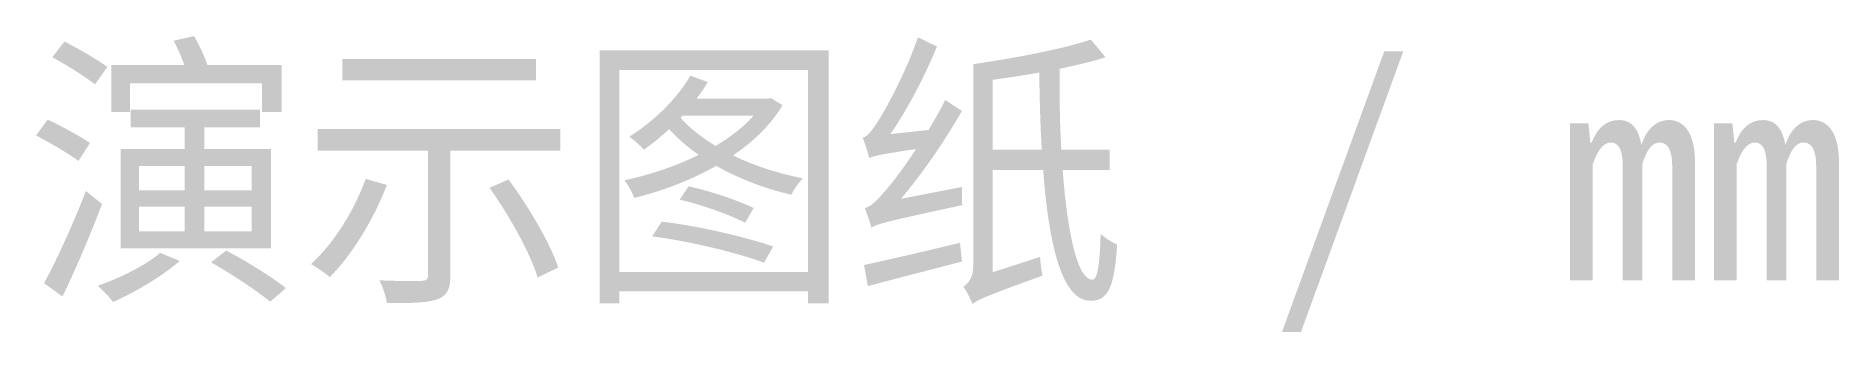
# Paper-space layout '说明页' of a CAD drawing. Header units: millimetres. Extents: x 20.2 to 62.8, y 18.8 to 25.8.
import ezdxf

# ---------------------------------------------------------------- set-up
doc = ezdxf.new("R2010")
doc.units = ezdxf.units.MM

psp = doc.layouts.new('说明页')

# ---------------------------------------------------------------- texts
psp.add_text('演示图纸 / mm', height=5).set_placement((20, 20))

doc.saveas('drawing.dxf')
